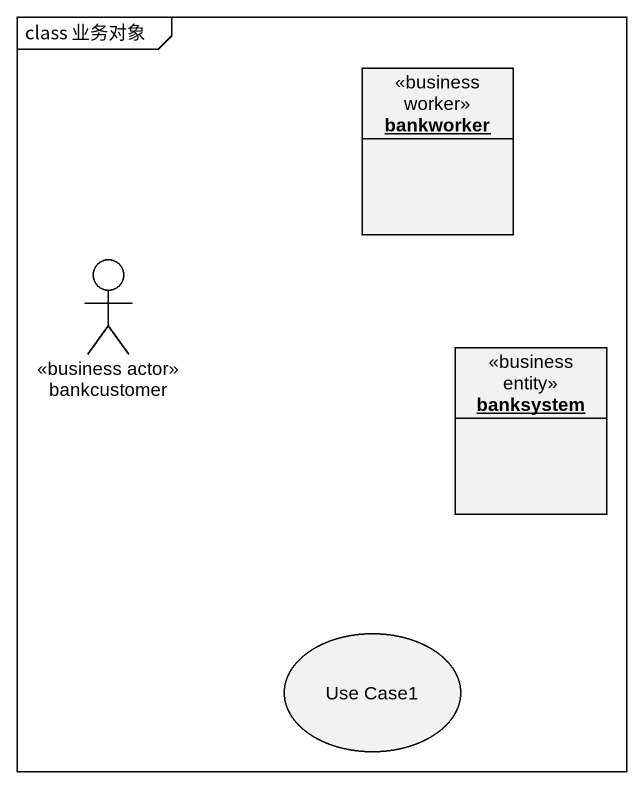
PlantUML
@startuml
mainframe class 业务对象
allowmixing
hide circle
hide empty members
object bankworker <<business worker>>
actor bankcustomer <<business actor>>
object banksystem <<business entity>>
usecase "Use Case1" as Use_Case1
@enduml
